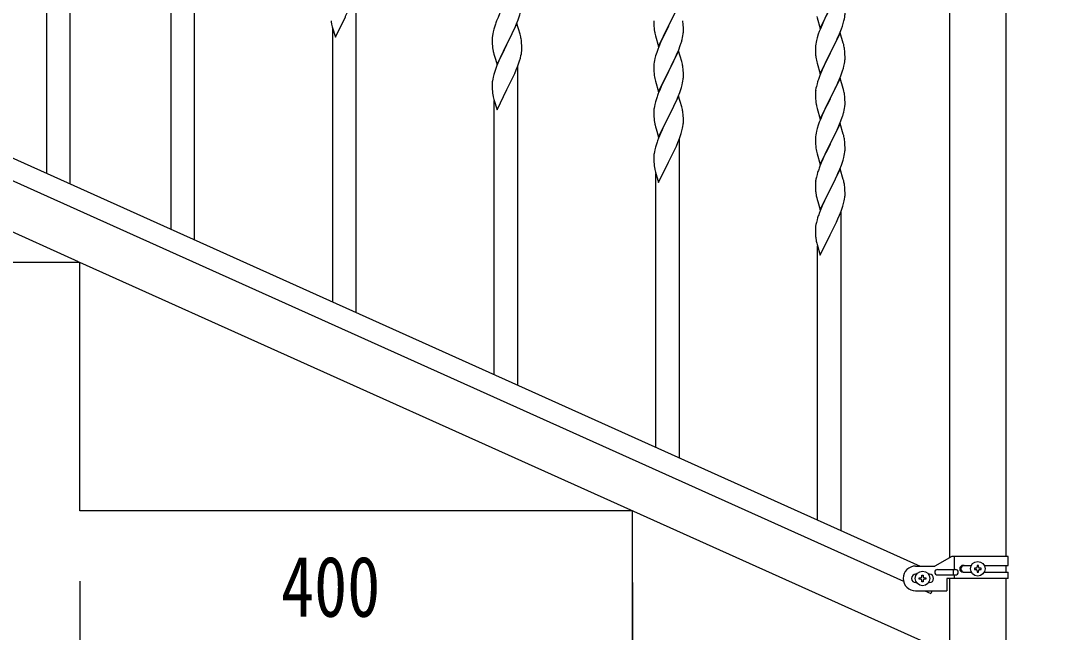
# Model space of a CAD drawing. Units: millimetres, scale not verified. Extents: x -4143 to 4140, y -2900 to 2898.
# Drawn here: x 2712 to 3471, y -1860 to -1417 of the extents above; entities that cross this region are included whole.
import ezdxf
from ezdxf.enums import TextEntityAlignment as Align

# ---------------------------------------------------------------- set-up
doc = ezdxf.new("R2010")
doc.units = ezdxf.units.MM
doc.header["$LTSCALE"] = 10
doc.layers.add('0-3_YKK_A1', color=4, linetype='Continuous')
doc.layers.add('0-4_YKK_D', color=6, linetype='Continuous')
doc.styles.add('ＭＳ ゴシック', font='')
doc.styles.get('ＭＳ ゴシック').set_extended_font_data('MS Gothic')

msp = doc.modelspace()

# ---------------------------------------------------------------- linework, layer by layer
at = {"layer": '0-3_YKK_A1'}
for p, q in [((3384.64, -1806.31), (3384.64, -1022.5)), ((3425.14, -1022.5), (3425.14, -1805.52)), ((2747.89, -1535.62), (2747.89, -1304.34)), ((2730.89, -1527.96), (2730.89, -1329.55)), ((2837.89, -1576.12), (2837.89, -1344.85)), ((2820.89, -1568.47), (2820.89, -1370.05)), ((2954.89, -1628.78), (2954.89, -1397.5)), ((2937.89, -1621.12), (2937.89, -1422.71)), ((3308.39, -1448.41), (3308.6, -1447.08)), ((3071.89, -1681.43), (3071.89, -1450.16)), ((3054.89, -1673.78), (3054.89, -1475.36)), ((2658.66, -1495.46), (3363.16, -1812.52)), ((2646.61, -1506.48), (3351.12, -1823.55)), ((3188.89, -1734.09), (3188.89, -1502.81)), ((3171.89, -1726.44), (3171.89, -1528.02)), ((3305.89, -1786.74), (3305.89, -1555.47)), ((3288.89, -1779.09), (3288.89, -1580.67)), ((3386.01, -1805.52), (3373.89, -1812.52)), ((3426.89, -1805.52), (3386.01, -1805.52)), ((3387.92, -1815.02), (3387.92, -1805.52)), ((3426.89, -1812.02), (3426.89, -1805.52)), ((3359.89, -1812.52), (3373.89, -1812.52)), ((3394.29, -1812.02), (3400.22, -1812.02)), ((3409.56, -1812.02), (3426.89, -1812.02)), ((3425.14, -1812.02), (3425.14, -1817.02)), ((3360.52, -1818.52), (3359.89, -1818.52)), ((3369.89, -1818.52), (3369.26, -1818.52)), ((3375.69, -1815.02), (3388.77, -1815.02)), ((3375.69, -1819.02), (3388.77, -1819.02)), ((3387.36, -1819.02), (3387.36, -1815.02)), ((3387.92, -1821.52), (3387.92, -1819.02)), ((3394.29, -1817.02), (3400.21, -1817.02)), ((3403.45, -1814.04), (3402.49, -1814.04)), ((3406.33, -1815), (3407.29, -1815)), ((3409.56, -1817.02), (3426.89, -1817.02)), ((3426.89, -1821.52), (3426.89, -1817.02)), ((3360.52, -1824.52), (3359.89, -1824.52)), ((3363.45, -1822), (3362.49, -1822)), ((3366.33, -1821.04), (3367.29, -1821.04)), ((3369.89, -1824.52), (3369.26, -1824.52)), ((3382.39, -1821.52), (3382.39, -1830.52)), ((3426.89, -1821.52), (3382.39, -1821.52)), ((3384.64, -1952.5), (3384.64, -1821.52)), ((3425.14, -1821.52), (3425.14, -1952.5)), ((3359.89, -1830.52), (3382.39, -1830.52)), ((3366.61, -1830.52), (3370.93, -1832.46)), ((3371.8, -1830.52), (3370.93, -1832.46))]:
    msp.add_line(p, q, dxfattribs=at)
for points in [[(2937.11, -1419.75), (2937.32, -1420.69), (2937.57, -1421.64), (2939.84, -1429.29), (2947.06, -1414.44), (2947.23, -1414.1), (2948.95, -1410.72), (2950.67, -1407.2), (2951.57, -1405.31), (2952.68, -1402.87), (2953.75, -1400.36), (2954.95, -1397.32), (2955.68, -1395.3), (2956.17, -1393.81), (2956.74, -1391.86), (2957.2, -1389.96), (2957.47, -1388.6), (2957.66, -1387.28)], [(3071.29, -1386.49), (3064.06, -1401.35), (3063.9, -1401.68), (3060.9, -1407.66), (3059.79, -1409.99), (3058.67, -1412.42), (3057.59, -1414.91), (3056.56, -1417.44), (3055.99, -1418.96)], [(3288.32, -1414.31), (3288.57, -1415.27), (3290.84, -1422.92), (3298.06, -1408.06), (3298.23, -1407.73), (3299.95, -1404.34), (3301.45, -1401.28), (3302.34, -1399.41), (3303.89, -1395.99), (3304.33, -1394.99), (3305.37, -1392.46), (3306.5, -1389.43), (3307.17, -1387.43)], [(3305.29, -1393.19), (3298.06, -1408.06), (3297.54, -1409.08), (3294.9, -1414.37), (3293.79, -1416.69), (3292.67, -1419.12), (3290.96, -1423.13), (3290.17, -1425.16), (3289.45, -1427.18), (3288.66, -1429.66), (3288.14, -1431.58), (3287.83, -1432.98), (3287.59, -1434.33), (3287.43, -1435.63), (3287.37, -1436.45), (3287.34, -1437.25), (3287.36, -1439.12), (3287.39, -1440.13), (3287.44, -1441.07), (3287.52, -1442.23)], [(3054.11, -1439.53), (3054.32, -1440.47), (3054.64, -1441.67), (3055, -1442.94), (3056.84, -1449.08), (3064.06, -1434.22), (3064.23, -1433.89), (3065.95, -1430.5), (3067.9, -1426.52), (3068.57, -1425.1), (3069.68, -1422.66), (3070.96, -1419.64), (3072.14, -1416.6), (3072.85, -1414.59), (3073.32, -1413.1), (3073.87, -1411.17), (3074.2, -1409.75), (3074.47, -1408.38), (3074.66, -1407.07)], [(3188.29, -1406.28), (3181.06, -1421.13), (3180.9, -1421.46), (3178.55, -1426.12), (3176.79, -1429.77), (3176.34, -1430.74), (3175.23, -1433.2), (3173.96, -1436.22), (3173.17, -1438.25), (3172.45, -1440.26), (3171.66, -1442.74), (3171.14, -1444.67), (3170.83, -1446.07), (3170.59, -1447.42), (3170.43, -1448.71), (3170.37, -1449.54), (3170.34, -1450.34), (3170.36, -1452.2), (3170.39, -1453.21), (3170.44, -1454.15), (3170.54, -1455.6), (3170.69, -1456.91)], [(3288.06, -1446), (3288.32, -1447.18), (3288.57, -1448.14), (3290.84, -1455.78), (3298.06, -1440.92), (3298.23, -1440.59), (3302.34, -1432.28), (3303.68, -1429.36), (3304.75, -1426.85), (3306.14, -1423.31), (3306.85, -1421.3), (3307.47, -1419.32), (3307.99, -1417.39), (3308.3, -1416), (3308.54, -1414.64), (3308.7, -1413.35), (3308.76, -1412.52), (3308.78, -1411.72), (3308.78, -1410.57), (3308.73, -1408.85), (3308.67, -1407.6), (3308.56, -1406.19)], [(3170.34, -1417.47), (3170.36, -1419.33), (3170.39, -1420.34), (3170.44, -1421.28), (3170.54, -1422.72), (3170.69, -1424.04), (3170.83, -1425.03), (3171.01, -1425.98), (3171.11, -1426.45), (3171.32, -1427.39), (3171.57, -1428.35), (3173.84, -1436), (3181.06, -1421.13), (3181.23, -1420.8), (3183.16, -1417)], [(3054.96, -1421.97), (3054.52, -1423.44), (3054.03, -1425.35), (3053.74, -1426.74), (3053.52, -1428.07)], [(3071.29, -1419.36), (3064.06, -1434.22), (3063.72, -1434.89), (3060.45, -1441.45), (3059.34, -1443.82), (3058.23, -1446.28), (3056.76, -1449.81), (3055.99, -1451.84)], [(3074.02, -1428.9), (3073.8, -1427.96), (3073.55, -1427.01), (3071.29, -1419.36)], [(3191.76, -1425.6), (3191.78, -1424.8), (3191.78, -1423.66), (3191.73, -1421.93), (3191.67, -1420.69), (3191.56, -1419.27)], [(3305.29, -1426.07), (3298.06, -1440.92), (3297.72, -1441.59), (3295.11, -1446.79), (3294.01, -1449.09), (3293.34, -1450.52), (3292.23, -1452.98), (3290.56, -1457.02), (3289.99, -1458.54)], [(3308.02, -1435.61), (3307.8, -1434.67), (3307.55, -1433.71), (3305.29, -1426.07)], [(3053.39, -1429.35), (3053.35, -1430.16), (3053.34, -1430.56), (3053.36, -1432.42), (3053.39, -1433.43), (3053.44, -1434.37), (3053.52, -1435.53)], [(3074.76, -1438.68), (3074.78, -1437.88), (3074.78, -1436.74), (3074.73, -1435.01), (3074.67, -1433.77), (3074.56, -1432.36)], [(3171.06, -1459.09), (3171.32, -1460.26), (3171.57, -1461.22), (3173.84, -1468.87), (3181.06, -1454.01), (3181.23, -1453.68), (3182.95, -1450.29), (3184.45, -1447.23), (3185.34, -1445.36), (3186.89, -1441.94), (3187.33, -1440.94), (3188.37, -1438.41), (3189.5, -1435.38), (3190.17, -1433.38)], [(3190.87, -1430.95), (3191.2, -1429.54), (3191.47, -1428.17), (3191.66, -1426.86)], [(3054.11, -1472.4), (3054.32, -1473.34), (3054.57, -1474.3), (3056.84, -1481.95), (3064.06, -1467.09), (3064.23, -1466.76), (3065.95, -1463.37), (3067.67, -1459.86), (3068.57, -1457.97), (3069.68, -1455.52), (3070.75, -1453.02), (3071.95, -1449.98), (3072.68, -1447.96), (3073.17, -1446.47), (3073.74, -1444.51), (3074.2, -1442.62), (3074.47, -1441.25), (3074.66, -1439.94)], [(3188.29, -1439.15), (3181.06, -1454.01), (3180.9, -1454.34), (3177.9, -1460.32), (3176.79, -1462.64), (3175.67, -1465.07), (3174.59, -1467.57), (3173.56, -1470.1), (3172.99, -1471.62)], [(3191.02, -1448.69), (3190.8, -1447.75), (3190.55, -1446.79), (3188.29, -1439.15)], [(3308.78, -1444.59), (3308.78, -1443.44), (3308.73, -1441.72), (3308.67, -1440.47), (3308.56, -1439.06)], [(3054.96, -1454.84), (3054.52, -1456.31), (3054.03, -1458.22), (3053.74, -1459.6), (3053.52, -1460.94)], [(3191.76, -1458.47), (3191.78, -1457.67), (3191.78, -1456.52), (3191.73, -1454.8), (3191.67, -1453.55), (3191.56, -1452.14)], [(3287.39, -1468.92), (3287.35, -1469.73), (3287.34, -1470.13), (3287.36, -1471.99), (3287.39, -1473), (3287.44, -1473.94), (3287.54, -1475.38), (3287.69, -1476.69), (3287.83, -1477.68), (3288.01, -1478.64), (3288.11, -1479.11), (3288.32, -1480.05), (3288.57, -1481), (3290.84, -1488.65), (3298.06, -1473.79), (3298.23, -1473.46), (3300.16, -1469.66), (3301.67, -1466.56), (3302.34, -1465.15), (3303.68, -1462.23), (3304.54, -1460.22), (3305.76, -1457.19), (3306.5, -1455.17), (3307.01, -1453.67), (3307.61, -1451.7), (3307.99, -1450.26)], [(3053.39, -1462.21), (3053.35, -1463.03), (3053.34, -1463.42), (3053.36, -1465.28), (3053.39, -1466.29), (3053.44, -1467.24), (3053.52, -1468.4)], [(3171.11, -1492.19), (3171.32, -1493.13), (3171.64, -1494.33), (3172, -1495.6), (3173.84, -1501.73), (3181.06, -1486.88), (3181.23, -1486.55), (3182.95, -1483.16), (3184.9, -1479.18), (3185.57, -1477.76), (3186.68, -1475.31), (3187.96, -1472.3), (3189.14, -1469.26), (3189.85, -1467.25), (3190.32, -1465.76), (3190.87, -1463.82), (3191.2, -1462.41), (3191.47, -1461.04), (3191.66, -1459.72)], [(3305.29, -1458.93), (3298.06, -1473.79), (3297.9, -1474.12), (3295.55, -1478.78), (3293.79, -1482.43), (3293.34, -1483.39), (3292.23, -1485.85), (3290.96, -1488.87), (3290.17, -1490.9), (3289.45, -1492.92), (3288.66, -1495.4), (3288.14, -1497.32), (3287.83, -1498.72), (3287.59, -1500.07), (3287.43, -1501.37), (3287.37, -1502.2), (3287.34, -1503), (3287.36, -1504.86), (3287.39, -1505.87), (3287.44, -1506.81), (3287.54, -1508.25), (3287.69, -1509.57)], [(3288.96, -1461.54), (3288.52, -1463.01), (3288.03, -1464.92), (3287.74, -1466.31), (3287.52, -1467.64)], [(3308.02, -1468.47), (3307.68, -1467.06), (3307.49, -1466.33), (3305.29, -1458.93)], [(3308.76, -1478.26), (3308.78, -1477.46), (3308.78, -1476.31), (3308.73, -1474.58), (3308.67, -1473.34), (3308.56, -1471.93)], [(3171.96, -1474.63), (3171.52, -1476.1), (3171.03, -1478.01), (3170.74, -1479.39), (3170.52, -1480.73)], [(3188.29, -1472.02), (3181.06, -1486.88), (3180.72, -1487.55), (3177.45, -1494.1), (3176.34, -1496.47), (3175.23, -1498.94), (3173.76, -1502.46), (3172.99, -1504.49)], [(3191.02, -1481.56), (3190.8, -1480.62), (3190.55, -1479.66), (3188.29, -1472.02)], [(3307.87, -1483.61), (3308.2, -1482.19), (3308.47, -1480.83), (3308.66, -1479.51)], [(3170.39, -1482), (3170.35, -1482.82), (3170.34, -1483.21), (3170.36, -1485.07), (3170.39, -1486.08), (3170.44, -1487.02), (3170.52, -1488.19)], [(3191.76, -1491.34), (3191.78, -1490.54), (3191.78, -1489.39), (3191.73, -1487.67), (3191.67, -1486.42), (3191.56, -1485.01)], [(3288.06, -1511.74), (3288.32, -1512.92), (3288.57, -1513.88), (3290.84, -1521.52), (3298.06, -1506.66), (3298.23, -1506.33), (3299.95, -1502.95), (3301.45, -1499.89), (3302.34, -1498.02), (3303.89, -1494.6), (3304.33, -1493.6), (3305.37, -1491.07), (3306.5, -1488.04), (3307.17, -1486.04)], [(3171.11, -1525.06), (3171.32, -1526), (3171.57, -1526.96), (3173.84, -1534.6), (3181.06, -1519.75), (3181.23, -1519.42), (3182.95, -1516.03), (3184.67, -1512.51), (3185.57, -1510.62), (3186.68, -1508.18), (3187.75, -1505.67), (3188.95, -1502.63), (3189.68, -1500.62), (3190.17, -1499.12), (3190.74, -1497.17), (3191.2, -1495.28), (3191.47, -1493.91), (3191.66, -1492.59)], [(3305.29, -1491.8), (3298.06, -1506.66), (3297.9, -1506.99), (3294.9, -1512.97), (3293.79, -1515.3), (3292.67, -1517.73), (3291.59, -1520.23), (3290.56, -1522.76), (3289.99, -1524.28)], [(3308.02, -1501.34), (3307.8, -1500.4), (3307.55, -1499.45), (3305.29, -1491.8)], [(3171.96, -1507.5), (3171.52, -1508.97), (3171.03, -1510.88), (3170.74, -1512.26), (3170.52, -1513.59)], [(3308.76, -1511.12), (3308.78, -1510.32), (3308.78, -1509.18), (3308.73, -1507.45), (3308.67, -1506.21), (3308.56, -1504.8)], [(3170.39, -1514.87), (3170.35, -1515.68), (3170.34, -1516.08), (3170.36, -1517.94), (3170.39, -1518.95), (3170.44, -1519.89), (3170.52, -1521.06)], [(3288.11, -1544.84), (3288.32, -1545.78), (3288.64, -1546.99), (3289, -1548.25), (3290.84, -1554.39), (3298.06, -1539.53), (3298.23, -1539.2), (3299.95, -1535.82), (3301.9, -1531.83), (3302.57, -1530.41), (3303.68, -1527.97), (3304.96, -1524.95), (3306.14, -1521.91), (3306.85, -1519.9), (3307.32, -1518.42), (3307.87, -1516.48), (3308.2, -1515.06), (3308.47, -1513.7), (3308.66, -1512.38)], [(3305.29, -1524.67), (3298.06, -1539.53), (3297.72, -1540.2), (3294.45, -1546.76), (3293.34, -1549.13), (3292.23, -1551.59), (3290.76, -1555.12), (3289.99, -1557.15)], [(3308.02, -1534.21), (3307.8, -1533.27), (3307.55, -1532.32), (3305.29, -1524.67)], [(3288.96, -1527.28), (3288.52, -1528.75), (3288.03, -1530.66), (3287.74, -1532.05), (3287.52, -1533.38)], [(3287.39, -1534.66), (3287.35, -1535.47), (3287.34, -1535.87), (3287.36, -1537.73), (3287.39, -1538.74), (3287.44, -1539.68), (3287.52, -1540.84)], [(3308.76, -1543.99), (3308.78, -1543.19), (3308.78, -1542.05), (3308.73, -1540.32), (3308.67, -1539.08), (3308.56, -1537.67)], [(3288.11, -1577.71), (3288.32, -1578.65), (3288.57, -1579.61), (3290.84, -1587.26), (3298.06, -1572.4), (3298.23, -1572.07), (3299.95, -1568.68), (3301.67, -1565.17), (3302.57, -1563.28), (3303.68, -1560.84), (3304.75, -1558.33), (3305.95, -1555.29), (3306.68, -1553.27), (3307.17, -1551.78), (3307.74, -1549.82), (3308.2, -1547.93), (3308.47, -1546.56), (3308.66, -1545.25)], [(3288.96, -1560.15), (3288.52, -1561.62), (3288.03, -1563.53), (3287.74, -1564.92), (3287.52, -1566.25)], [(3287.39, -1567.52), (3287.35, -1568.34), (3287.34, -1568.73), (3287.36, -1570.59), (3287.39, -1571.6), (3287.44, -1572.55), (3287.52, -1573.71)], [(3554.89, -1952.5), (2754.89, -1592.5), (2354.89, -1592.5)], [(3154.89, -1772.5), (2754.89, -1772.5), (2754.89, -1592.5)], [(3554.89, -1952.5), (3154.89, -1952.5), (3154.89, -1772.5)], [(3405.37, -1813.08), (3405.37, -1812.12), (3404.41, -1812.12), (3404.41, -1813.08)], [(3364.41, -1820.08), (3364.41, -1819.12), (3365.37, -1819.12), (3365.37, -1820.08)], [(3402.49, -1814.04), (3402.49, -1815), (3403.45, -1815)], [(3404.41, -1815.96), (3404.41, -1816.92), (3405.37, -1816.92), (3405.37, -1815.96)], [(3407.29, -1815), (3407.29, -1814.04), (3406.33, -1814.04)], [(3362.49, -1822), (3362.49, -1821.04), (3363.45, -1821.04)], [(3365.37, -1822.96), (3365.37, -1823.92), (3364.41, -1823.92), (3364.41, -1822.96)], [(3367.29, -1821.04), (3367.29, -1822), (3366.33, -1822)]]:
    msp.add_lwpolyline(points, dxfattribs=at)
for centre in [(3404.89, -1814.52), (3364.89, -1821.52)]:
    msp.add_circle(centre, 5.3, dxfattribs=at)
for centre, radius, start, end in [((2997.18, -1408.04), 61.2, 188.73397, 191.02572), ((3146.7, -1424.13), 45.12, 6.17603, 8.46779), ((3130.63, -1446.22), 79.46, 159.94312, 162.23488), ((3160.34, -1423.6), 31.49, 354.07159, 356.36334), ((3085.38, -1431.96), 32.09, 173.04137, 175.33313), ((3032.53, -1437.61), 42.39, 9.56096, 11.85272), ((3029.76, -1437.21), 45.06, 6.18616, 8.47791), ((3129.77, -1414.67), 63.23, 342.78424, 345.07599), ((3093.36, -1432.08), 39.99, 184.955, 187.24675), ((3114.15, -1427.83), 61.18, 188.73798, 191.02974), ((3043.35, -1436.69), 31.48, 354.06969, 356.36145), ((3266.55, -1444.31), 42.37, 9.56725, 11.859), ((3263.83, -1443.91), 45, 6.19632, 8.48807), ((3149.54, -1457.39), 42.38, 9.5641, 11.85586), ((3327.47, -1438.78), 40.1, 184.93791, 187.22967), ((3342.24, -1435.67), 55.16, 188.50857, 190.80032), ((3261.82, -1439.34), 47.45, 346.68556, 348.97731), ((3276.67, -1443.06), 32.18, 352.83347, 355.12522), ((3278.51, -1444.07), 30.27, 356.72427, 359.01602), ((3130.6, -1479.09), 79.44, 159.93728, 162.22903), ((3146.75, -1457), 45.07, 6.18413, 8.47589), ((3085.34, -1464.82), 32.06, 173.03459, 175.32634), ((3225.29, -1448.75), 55.21, 188.49987, 190.79162), ((3160.33, -1456.47), 31.5, 354.07349, 356.36524), ((3364.59, -1485.79), 79.42, 159.93435, 162.22611), ((3093.4, -1464.95), 40.03, 184.94929, 187.24105), ((3114.18, -1460.7), 61.2, 188.73397, 191.02572), ((3247.63, -1498.87), 79.46, 159.94312, 162.23488), ((3319.33, -1471.53), 32.04, 173.03232, 175.32407), ((3266.55, -1477.18), 42.37, 9.56725, 11.859), ((3263.7, -1476.78), 45.12, 6.17603, 8.46779), ((3277.34, -1476.26), 31.49, 354.07159, 356.36334), ((3202.38, -1484.61), 32.09, 173.04137, 175.33313), ((3149.53, -1490.27), 42.39, 9.56096, 11.85272), ((3146.76, -1489.87), 45.06, 6.18616, 8.47791), ((3246.77, -1467.32), 63.23, 342.78424, 345.07599), ((3210.36, -1484.73), 39.99, 184.955, 187.24675), ((3231.15, -1480.48), 61.18, 188.73798, 191.02974), ((3160.35, -1489.34), 31.48, 354.06969, 356.36145), ((3266.54, -1510.05), 42.38, 9.5641, 11.85586), ((3247.6, -1531.74), 79.44, 159.93728, 162.22903), ((3342.29, -1501.41), 55.21, 188.49987, 190.79162), ((3263.75, -1509.65), 45.07, 6.18413, 8.47589), ((3202.34, -1517.48), 32.06, 173.03459, 175.32634), ((3277.33, -1509.13), 31.5, 354.07349, 356.36524), ((3210.4, -1517.6), 40.03, 184.94929, 187.24105), ((3231.18, -1513.35), 61.2, 188.73397, 191.02572), ((3364.63, -1551.53), 79.46, 159.94312, 162.23488), ((3319.38, -1537.27), 32.09, 173.04137, 175.33313), ((3266.53, -1542.92), 42.39, 9.56096, 11.85272), ((3263.76, -1542.52), 45.06, 6.18616, 8.47791), ((3327.36, -1537.39), 39.99, 184.955, 187.24675), ((3348.15, -1533.14), 61.18, 188.73798, 191.02974), ((3277.35, -1542), 31.48, 354.06969, 356.36145), ((3364.6, -1584.4), 79.44, 159.93728, 162.22903), ((3319.34, -1570.14), 32.06, 173.03459, 175.32634), ((3327.4, -1570.26), 40.03, 184.94929, 187.24105), ((3348.18, -1566.01), 61.2, 188.73397, 191.02572), ((3359.89, -1821.52), 9, 90, 270), ((3394.29, -1814.52), 2.5, 90, 270), ((3395.04, -1814.52), 2.5, 90, 270), ((3403.45, -1813.08), 0.96, 270, 0), ((3406.33, -1813.08), 0.96, 180, 270), ((3359.89, -1821.52), 3, 90, 270), ((3363.45, -1820.08), 0.96, 270, 0), ((3366.33, -1820.08), 0.96, 180, 270), ((3369.89, -1821.52), 3, 270, 90), ((3375.69, -1817.02), 2, 90, 270), ((3388.77, -1817.02), 2, 270, 90), ((3403.45, -1815.96), 0.96, 0, 90), ((3406.33, -1815.96), 0.96, 90, 180), ((3363.45, -1822.96), 0.96, 0, 90), ((3366.33, -1822.96), 0.96, 90, 180)]:
    msp.add_arc(centre, radius, start, end, dxfattribs=at)
at = {"layer": '0-4_YKK_D'}
for p, q in [((2753.98, -1592.09), (2389.37, -1428.02)), ((2754.89, -1823.5), (2754.89, -1873.5)), ((3154.89, -1824.5), (3154.89, -1873.5))]:
    msp.add_line(p, q, dxfattribs=at)

# ---------------------------------------------------------------- texts
at = {"layer": '0-4_YKK_D', "style": 'ＭＳ ゴシック', "width": 0.8}
msp.add_text('400', height=43.99, dxfattribs=at).set_placement((2900.49, -1862.5), align=Align.BOTTOM_LEFT)

doc.saveas('drawing.dxf')
